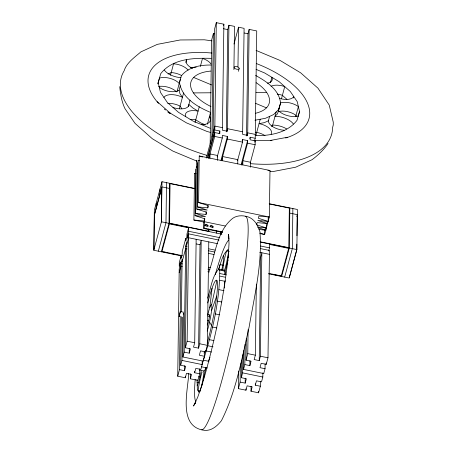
<?xml version="1.0" encoding="UTF-8"?>
<svg xmlns="http://www.w3.org/2000/svg" width="453" height="453" viewBox="0 0 453 453"><rect width="100%" height="100%" fill="white"/><g stroke="black" fill="none" stroke-linecap="round" stroke-linejoin="round"><path stroke-width="0.68" d="M182.015 256.041L153.782 250.249L154.343 210.164L161.981 181.71L195.719 188.629M153.907 249.552L154.382 215.158L161.789 187.582L161.308 221.976M156.183 208.221L156.251 203.052M160 193.997L160.073 188.827M153.782 250.249L161.421 221.8L161.981 181.71M166.534 182.644L165.974 222.734L158.329 251.183M169.564 183.267L169.003 223.352L161.364 251.806M199.767 368.867L199.699 373.787L197.938 380.356L190.356 378.799L191.528 374.421L186.477 373.385L185.3 377.762L177.723 376.211L179.218 268.878L180.396 264.501L180.43 261.913L179.258 266.29L179.309 262.412L181.075 255.849L181.036 258.437L182.214 254.059L182.248 251.472L185.775 238.34L185.741 240.928L186.913 236.551L186.953 233.963L188.714 227.395L188.658 231.273L187.485 235.651L187.446 238.238L188.624 233.861L219.031 240.101M177.723 376.211L179.484 369.642L180.232 316.16M180.288 311.936L180.962 263.606L182.14 259.229L181.404 311.783M179.484 369.642L184.535 370.679L185.713 366.301L180.662 365.265L181.336 316.709M180.662 365.265L181.959 360.435L182.565 317.162M204.467 351.352L204.399 356.279L203.103 361.115L182.887 356.97L183.505 313L183.193 314.156M184.184 352.134L185.668 246.098L186.84 241.721L185.362 347.757L190.413 348.793L189.241 353.17L184.184 352.134L182.887 356.97M184.535 370.679L184.609 365.752M185.3 377.762L185.322 376.358M185.362 347.757L187.123 341.194L188.624 233.861M189.241 353.17L189.309 348.244M190.356 378.799L190.424 373.872M222.593 232.4L203.901 228.567L203.992 222.1L193.884 220.028L194.535 173.476L195.923 173.607M193.884 220.028L204.286 221.007L204.875 218.816L195.062 215.651L195.707 169.099M195.062 215.651L205.464 216.63L195.645 213.459L196.296 166.908L197.684 167.038M196.455 167.282L196.551 160.243M198.584 348.159L200.028 244.711L201.206 240.333L199.762 343.782L198.584 348.159L193.527 347.123L194.705 342.745L196.149 239.297M195.645 213.459L206.047 214.439L206.636 212.253L196.823 209.082L197.474 162.531M199.699 373.787L194.643 372.751L194.665 371.347M196.823 209.082L207.225 210.062L197.412 206.896L198.063 160.345L199.45 160.475M197.412 206.896L207.814 207.876L208.403 205.685L198.584 202.519L199.235 155.968L269.988 170.475L269.337 217.032L264.637 234.541L259.92 233.572M203.901 228.567L204.11 221.664L225.283 226.007M194.643 372.751L195.821 368.374L200.877 369.41L202.174 364.58L202.219 361.092M204.286 221.007L204.326 218.187M206.047 214.439L206.087 211.619M204.399 356.279L199.348 355.243L200.52 350.865L205.577 351.902L205.594 350.497M207.814 207.876L207.842 205.758M208.454 229.059L208.425 231.183L169.513 223.199L170.068 183.629L195.328 188.81M205.577 351.902L207.338 345.339L208.782 241.885M208.929 231.545L208.958 229.428M209.954 158.188L210.011 153.952L217.593 155.509L217.525 160.447M210.158 143.607L211.602 40.158L213.363 33.596L214.626 33.85M211.919 137.044L213.363 33.596M213.097 132.667L214.541 29.219L216.302 22.65L223.884 24.207L222.4 130.243L227.457 131.279L228.935 25.243L234.518 26.387L233.912 69.654M208.776 158.55L214.716 136.444L214.767 132.565L219.824 133.601L219.858 131.019L214.801 129.983L216.302 22.65M216.511 233.097L216.54 230.979M220.447 234.28L220.486 231.46M217.18 157.038L222.293 138.001L222.332 135.413L227.383 136.449L227.349 139.037L221.506 160.798M221.562 234.133L221.591 232.015M222.587 160.775L222.644 156.545L237.808 159.654L237.746 163.89M226.347 130.957L227.763 29.621L228.935 25.243M237.961 66.987L238.516 27.208L244.099 28.352L242.615 134.388L247.672 135.424L249.15 29.388L256.732 30.94L255.232 138.273L254.501 140.991M260.413 381.301L260.345 386.228L258.578 392.796L251.002 391.239L252.174 386.862L247.123 385.826L245.945 390.203L238.363 388.646L238.612 371.052M237.582 160.504L242.508 142.146L242.548 139.558L247.598 140.6L247.565 143.182L241.687 165.068M242.802 164.926L242.859 160.69L250.441 162.248L250.373 167.185M238.363 388.646L240.13 382.083L240.384 363.787M240.13 382.083L245.181 383.119L246.358 378.742L241.302 377.706L241.551 360.112M241.302 377.706L242.604 372.87L242.853 354.727M246.562 135.102L247.978 33.765L249.15 29.388M265.113 363.793L265.045 368.719L263.748 373.555L243.533 369.41L243.793 350.565M243.533 369.41L244.83 364.574L245.118 344.167M245.181 383.119L245.249 378.193M244.83 364.574L249.886 365.611L251.058 361.234L246.007 360.197L246.313 338.38M245.945 390.203L245.968 388.793M255.232 138.273L250.181 137.236L250.141 139.824L255.198 140.86L255.141 144.739L250.215 163.097M246.007 360.197L247.768 353.629L248.102 329.705M249.886 365.611L249.954 360.684M251.002 391.239L251.07 386.313M259.229 360.599L260.673 257.151L261.845 252.774L260.401 356.222L259.229 360.599L254.173 359.563L255.35 355.186L256.341 284.105M260.345 386.228L255.288 385.192L255.311 383.787M258.578 392.796L258.601 391.386M264.705 229.603L264.637 234.541L260.056 233.063M255.288 385.192L256.466 380.814L261.517 381.851L262.819 377.021L262.876 372.83M258.878 229.512L265.815 230.164L265.849 227.338M257.383 227.123L266.398 227.972L266.466 223.035M266.398 227.972L256.585 224.807L257.174 222.616L267.576 223.595L267.604 221.483M265.045 368.719L259.994 367.683L261.166 363.306L266.222 364.342L266.239 362.938M267.576 223.595L257.763 220.43L268.165 221.409L268.233 216.472M266.222 364.342L267.983 357.779L269.484 250.447L260.498 248.606M268.68 250.985L269.518 247.859L269.575 243.98M289.841 207.938L289.28 248.023L281.641 276.477M289.365 275.928L289.342 277.332L296.749 249.756L296.828 244.144M292.876 208.561L292.315 248.646L284.677 277.1M296.947 235.719L297.23 215.362M268.561 273.793L289.224 278.029L296.862 249.58L297.423 209.49L269.19 203.703M198.844 392.128L197.355 389.433L197.078 379.614M207.65 298.125C210.838 288.448 211.845 276.93 218.663 269.076L219.75 270.945C219.614 302.644 211.806 334.15 202.117 364.201M224.62 285.367L224.869 281.273A12.707 1.359 -78.4 0 0 225.39 280.792M228.165 257.751L229.031 243.442L228.493 234.348L228.929 237.304M216.687 296.052L211.523 310.752M188.731 373.351C188.046 390.633 177.553 427.349 204.745 430.35C211.721 430.939 217.349 425.78 221.421 420.735C236.138 391.494 241.743 358.736 249.11 327.111C254.433 295.679 262.457 263.85 259.931 231.749C258.153 225.656 254.563 219.178 248.233 216.942C242.417 214.982 235.447 215.198 230.922 219.841C216.71 232.802 215.396 254.529 208.884 271.619M209.756 307.723L212.089 288.119M224.303 288.017L224.462 286.692M228.374 255.554C223.471 299.529 214.518 343.068 201.896 385.475M218.318 269.563C221.194 262.966 222.1 254.603 227.87 249.779M211.602 304.818L216.908 280.56M157.825 83.879L160.724 73.663C172.446 58.579 193.539 57.91 211.047 58.346M158.006 83.488L159.456 78.097A12.707 6.189 15 0 1 179.224 83.488L181.302 75.94C188.233 66.948 200.453 64.887 211.183 65.028M170.481 75.255L173.556 63.805A12.707 6.189 15 0 1 188.125 70.147M177.049 91.568L180.396 79.111M185.877 62.525L186.596 59.836A12.707 6.189 15 0 0 192.451 68.386M163.929 97.469A12.707 6.189 15 0 1 182.423 97.344L179.943 93.709L179.128 90.181L180.305 85.804M179.348 108.794L183.601 92.967M154.269 215.334L161.914 186.885L169.49 188.437M188.34 106.5L190.056 100.107M200.334 66.483L202.502 58.403A12.707 6.189 15 0 1 210.939 63.873M195.017 122.576L199.263 106.749M223.55 25.453L223.884 24.207M207.383 124.201L210.549 112.418C197.298 106.8 181.625 97.916 179.49 82.282M233.997 44.043L238.516 27.208M206.274 158.057L214.858 126.098L222.44 127.655M207.315 157.859L214.801 129.983M208.012 157.723L214.767 132.565M179.167 272.757L180.928 266.194L182.31 266.477M182.106 261.817L185.628 248.686L187.015 248.969M186.806 244.309L188.567 237.74L217.593 243.697M219.127 133.737L219.858 131.019M238.437 71.331L239.173 68.601A2.593 1.263 15 0 0 235.719 66.523A2.593 1.263 15 0 0 235.113 68.63A2.593 1.263 15 0 0 239.173 68.601M226.653 131.817L227.491 128.692L242.655 131.8M203.992 222.1L204.11 221.664M220.996 160.249L227.383 136.449M242.179 140.923L242.548 139.558M246.868 135.962L247.706 132.837L255.288 134.394M241.206 164.394L247.598 140.6M249.813 138.595L250.181 137.236M255.815 135.747L260.243 119.247M270.43 82.701L271.874 77.316A12.707 6.189 15 0 1 267.44 83.216M254.829 142.219L255.198 140.86M271.104 134.218A12.707 6.189 15 0 0 259.071 123.624L264.331 122.644L268.403 120.781L269.58 116.404M272.304 126.421L276.194 111.942M281.483 98.72L284.739 86.602A12.707 6.189 15 0 0 271.058 86.285M293.397 124.009A14.49 7.055 15 0 0 275.016 116.319L277.57 113.731L279.654 106.183M278.301 111.432L280.566 103.012C279.127 89.524 266.421 81.472 255.605 75.436M293.408 97.927L293.77 96.58A12.707 6.189 15 0 1 279.461 98.386M295.662 116.693L298.38 106.591A12.707 6.189 15 0 0 280.951 102.791M298.25 116.234L299.518 111.517L297.236 101.665L290.299 91.495L279.178 81.704L264.62 72.956L256.098 69.388M296.874 216.698L297.349 214.665L289.773 213.108M280.566 103.012L278.748 109.354L273.612 114.558L265.503 118.267L254.982 120.232M299.518 111.517L296.975 120.385C287.287 132.967 270.198 135.849 255.198 135.651M208.884 361.811A12.707 1.359 -78.4 0 0 208.567 361.251L209.966 357.264M202.553 383.425L197.661 397.36L193.51 406.024L195.067 403.493M328.057 143.459C323.912 149.733 318.034 155.203 312.089 159.694L295.696 167.197L272.814 171.591L270.05 171.608M271.387 126.37L272.666 125.073A14.49 7.055 15 0 1 286.641 128.89M198.873 392.038L200.124 390.928A12.707 1.359 -78.4 0 0 203.89 370.996L204.79 370.192L205.979 367.717A12.707 1.359 -78.4 0 0 203.346 380.667M195.673 402.677L194.201 403.991L195.232 403.312M168.063 73.998L171.206 72.559A12.707 6.189 15 0 1 181.664 75.572M190.266 67.463L196.206 67.186M255.401 132.627L256.715 132.378A12.707 6.189 15 0 1 265.011 135.606M287.61 137.231L270.328 140.453L271.964 140.407L254.037 140.526M211.041 92.78L193.42 92.91M256.064 92.469L266.641 92.401M180.3 311.545L179.201 316.579L180.3 311.545L183.652 312.23M267.91 170.283L269.988 170.475M212.055 40.861L204.36 39.802L180.186 39.972L157.304 44.366L140.911 51.868C135.045 56.987 126.489 62.763 124.184 70.696A108.963 53.052 15 0 0 206.857 155.345M223.34 28.709L227.763 29.621M244.184 32.99L247.978 33.765M214.716 136.444L222.293 138.001M227.349 139.037L242.508 142.146M247.565 143.182L255.141 144.739M194.535 173.476L195.883 173.754M269.535 204.031L289.331 208.091L288.782 247.661L260.107 241.783M198.584 202.519L269.337 217.032L258.935 216.053L258.352 218.238L268.165 221.409M204.02 228.131L222.712 231.964M161.421 221.8L221.885 234.201M260.373 242.095L296.862 249.58M188.505 227.814L169.394 223.895L161.987 251.472L182.468 255.673M269.546 244.439L288.657 248.357L281.256 275.934L268.963 273.414M188.658 231.273L219.762 237.655M260.532 246.019L269.518 247.859M259.75 252.344L269.427 254.326M196.24 243.935L200.028 244.711M229.292 251.534L226.596 250.979A12.707 1.359 -78.4 0 0 222.865 269.829M208.924 248.844L215.141 250.118M185.668 246.098L187.049 246.381M208.471 250.775L214.694 252.049M208.437 253.363L213.963 254.495M163.918 252.072L167.333 252.768M170.747 253.47L176.211 254.592M272.264 274.291L277.729 275.413M279.093 275.696L280.458 275.973M223.425 265.299L220.056 264.609A12.707 1.359 -78.4 0 0 219.218 268.448M218.663 269.076L224.869 270.35M208.369 267.202L210.441 267.627M219.212 270.016L224.263 271.053L224.807 271.981L224.96 274.58A12.707 1.359 -78.4 0 1 228.046 260.067M180.962 263.606L182.349 263.889M207.916 269.133L209.994 269.558M219.909 273.544L226.307 274.858M207.882 271.721L209.263 272.004M220.062 276.143L225.113 277.179M219.813 280.237L224.869 281.273M218.935 289.637L223.992 290.673M217.332 301.098L221.755 302.004M215.107 313.872L219.529 314.778M208.029 314.603L209.405 314.886M208.001 316.579L209.377 316.862M207.344 320.35L208.72 320.633M212.429 327.032L216.851 327.938M209.473 339.676L213.895 340.582M187.123 341.194L194.705 342.745M199.762 343.782L207.338 345.339M247.768 353.629L255.35 355.186M260.401 356.222L267.983 357.779M207.944 345.781L213.001 346.817M206.426 351.001L211.483 352.038M203.516 360.214L208.567 361.251M181.959 360.435L202.174 364.58M242.604 372.87L262.819 377.021M201.557 366.805L207.327 367.989M199.467 370.09L203.89 370.996M198.618 376.715L200.639 377.128M196.925 382.156L198.946 382.575M200.13 391.149L198.108 390.729A14.49 1.552 -78.4 0 1 202.049 372.066M210.362 132.384L207.01 131.466L186.449 122.865L168.833 112.282M199.235 155.968L202.508 157.021M196.296 166.908L197.604 167.333M258.618 227.842L265.815 230.164M256.081 50.413L280.107 60.464L300.684 72.837L317.972 88.188L329.24 105.09L333.261 122.231L333.272 124.92L332.627 127.548A108.963 53.052 15 0 1 250.56 163.675M193.618 77.429L211.574 84.932M255.537 103.312L266.438 107.865M210.583 117.299L209.377 116.795A14.49 7.055 15 0 1 201.608 124.666M205.209 124.79L200.917 122.995L195.736 119.881A12.707 6.189 15 0 0 190.113 119.349M210.073 128.205L193.08 121.098L178.527 112.35L167.4 102.554L160.464 92.384L158.188 82.531M196.919 161.149L172.893 151.098L152.316 138.726L135.028 123.375L124.988 108.663C121.681 101.948 120.509 94.003 119.728 86.642M286.936 99.36L282.389 95.357A12.707 6.189 15 0 0 277.281 94.111M157.185 101.659L170.254 113.159M181.846 108.697L180.073 106.098A12.707 6.189 15 0 0 167.757 103.42M228.907 238.063L228.221 237.032L229.116 238.567M227.848 249.869L228.606 251.177A14.49 1.552 -78.4 0 1 224.263 271.053M209.552 322.06L211.557 325.526M296.313 116.58L296.024 115.345A12.707 6.189 15 0 0 278.601 111.546M210.062 226.789A1.557 0.759 15 0 1 211.93 226.217A1.557 0.759 15 0 1 212.593 227.655M204.96 225.543A1.557 0.759 15 0 1 206.681 225.124A1.557 0.759 15 0 1 207.933 226.353M256.37 63.55A83.018 40.419 15 0 1 285.617 138.012M170.051 113.669A83.018 40.419 15 0 1 167.689 111.851M165.436 110A83.018 40.419 15 0 1 164.348 109.06M158.533 103.352A83.018 40.419 15 0 1 211.891 53.035M185.826 116.738A12.707 6.189 15 0 1 198.091 111.127L192.859 107.984L188.884 104.484A12.707 6.189 15 0 1 172.961 107.452M284.15 130.243A12.707 6.189 15 0 1 268.403 120.781M298.244 115.951A12.707 6.189 15 0 1 278.482 110.56M179.128 90.181A12.707 6.189 15 0 1 159.326 87.457M180.934 77.678A14.49 7.055 15 0 1 164.303 70.039M158.556 86.489A12.707 6.189 15 0 1 176.551 91.891M256.126 82.684A40.549 19.739 15 0 1 255.35 113.312M210.985 106.563A40.549 19.739 15 0 1 190.554 84.728A40.549 19.739 15 0 1 210.877 71.07M245.22 216.268A108.963 11.665 -78.4 0 1 235.152 324.099A108.963 11.665 -78.4 0 1 201.71 429.789M195.945 401.766A83.018 8.884 -78.4 0 1 195.203 379.461M215.305 274.575A83.018 8.884 -78.4 0 1 229.099 239.847M201.189 370.928A12.707 1.359 -78.4 0 1 197.14 385.797M223.674 255.571A12.707 1.359 -78.4 0 1 221.772 269.988M207.65 315.18A15.566 1.665 -78.4 0 1 211.828 307.066A15.566 1.665 -78.4 0 1 207.202 331.086M207.734 302.955A40.549 4.343 -78.4 0 1 217.497 285.701A40.549 4.343 -78.4 0 1 207.163 343.244M204.53 351.675A40.549 4.343 -78.4 0 1 203.992 353.159M209.048 315.203A5.187 0.555 -78.4 0 1 208.992 319.303A5.187 0.555 -78.4 0 1 207.208 324.948M205.509 225.741A1.557 0.759 15 0 0 208.052 225.917A1.557 0.759 15 0 0 206.211 224.586A1.557 0.759 15 0 0 205.509 225.741M210.566 226.777A1.557 0.759 15 0 0 213.108 226.953A1.557 0.759 15 0 0 211.262 225.622A1.557 0.759 15 0 0 210.566 226.777"/></g></svg>
